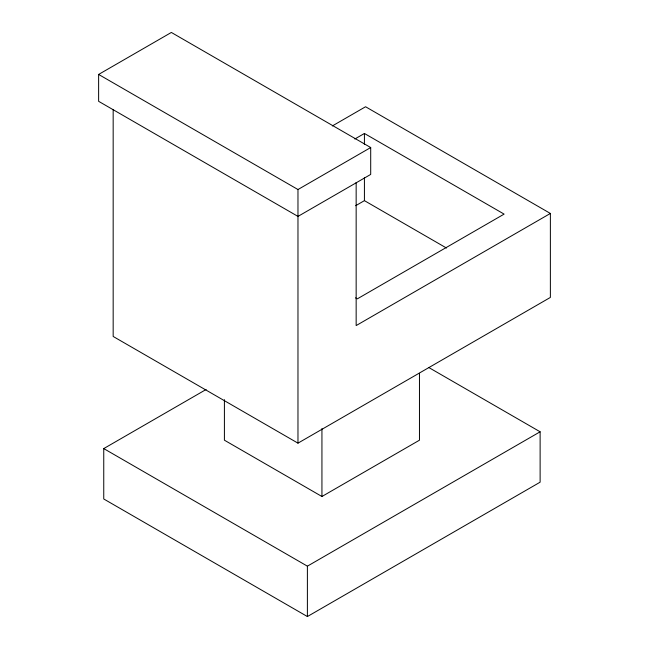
<?xml version="1.0" encoding="UTF-8"?>
<svg xmlns="http://www.w3.org/2000/svg" width="649" height="649" viewBox="0 0 649 649"><rect width="100%" height="100%" fill="white"/><g stroke="black" fill="none" stroke-linecap="round" stroke-linejoin="round"><path stroke-width="0.97" d="M98.624 74.44L171.352 32.45L370.701 147.542L370.701 174.419L297.972 216.409L98.624 101.317L98.624 74.44L297.972 189.532L370.701 147.542M332.329 125.947L365.574 106.752L550.376 213.448L550.376 297.429L297.972 443.153L113.169 336.458L113.169 109.421M354.808 139.016L364.422 133.467L504.111 214.113L357.307 298.864L355.555 297.859M355.684 205.692L364.422 200.646L446.488 248.032M428.648 367.439L540.122 431.796L540.122 482.183L307.391 616.55L103.751 498.976L103.751 448.589L206.114 389.489M550.376 213.448L356.155 325.579L356.155 182.474M224.408 399.654L224.408 440.192L321.936 496.501L419.465 440.192L419.465 373.297M103.751 448.589L307.391 566.163L540.122 431.796M364.422 133.467L364.422 144.5M364.422 177.583L364.422 200.646M321.936 428.591L321.936 496.501M307.391 566.163L307.391 616.55M297.972 189.532L297.972 443.153"/></g></svg>
